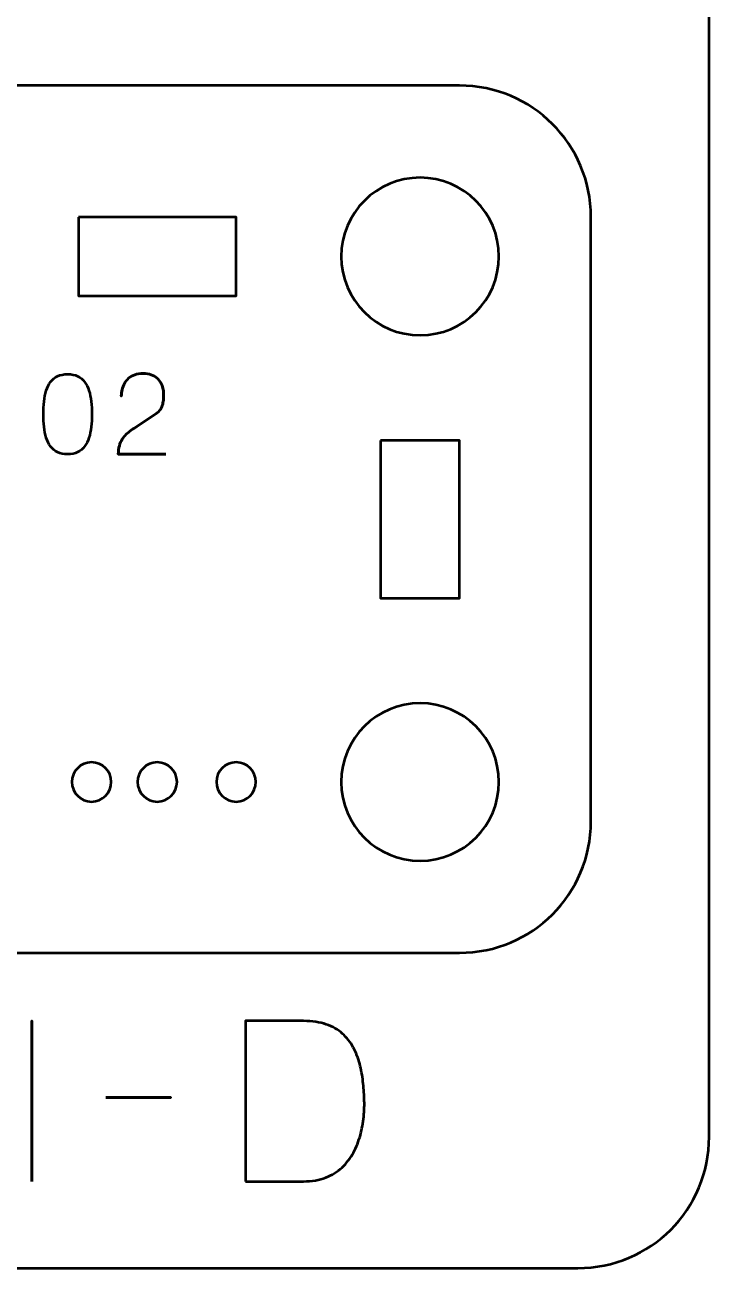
# Model space of a CAD drawing. Header units: centimetres. Extents: x -21 to 0, y -29.7 to 0.
# Drawn here: x -2.604 to 0, y -29.7 to -24.969 of the extents above; entities that cross this region are included whole.
import ezdxf

# ---------------------------------------------------------------- set-up
doc = ezdxf.new("R2010")
doc.units = ezdxf.units.CM
doc.header["$MEASUREMENT"] = 0
doc.layers.add('Layer 1', color=7, linetype='Continuous')

msp = doc.modelspace()

# ---------------------------------------------------------------- linework, layer by layer
at = {"layer": 'Layer 1', "color": 22, "lineweight": 53}
msp.add_open_spline([(-21.00003, -29.19995), (-21.00003, -29.19995), (-21.00003, -0.49992), (-21.00003, -0.49992), (-21.00003, -0.49992), (-21.00003, -0.22295), (-20.77694, 0.00004), (-20.49994, 0.00004), (-20.49994, 0.00004), (-20.49994, 0.00004), (-0.50008, 0.00004), (-0.50008, 0.00004), (-0.50008, 0.00004), (-0.22294, 0.00004), (0.00002, -0.22295), (0.00002, -0.49992), (0.00002, -0.49992), (0.00002, -0.49992), (0.00002, -29.19995), (0.00002, -29.19995), (0.00002, -29.19995), (0.00002, -29.47695), (-0.22294, -29.70004), (-0.50008, -29.70004), (-0.50008, -29.70004), (-0.50008, -29.70004), (-20.49994, -29.70004), (-20.49994, -29.70004), (-20.49994, -29.70004), (-20.77694, -29.70004), (-21.00003, -29.47695), (-21.00003, -29.19995)], degree=3, knots=[0, 0, 0, 0, 0.125, 0.125, 0.125, 0.125, 0.25, 0.25, 0.25, 0.25, 0.375, 0.375, 0.375, 0.375, 0.5, 0.5, 0.5, 0.5, 0.625, 0.625, 0.625, 0.625, 0.75, 0.75, 0.75, 0.75, 0.875, 0.875, 0.875, 0.875, 1, 1, 1, 1], dxfattribs=at)
at = {"layer": 'Layer 1', "color": 2, "lineweight": 53}
msp.add_open_spline([(-5.24994, -25.19997), (-5.24994, -25.19997), (-0.95007, -25.19997), (-0.95007, -25.19997), (-0.95007, -25.19997), (-0.67293, -25.19997), (-0.44997, -25.42306), (-0.44997, -25.70006), (-0.44997, -25.70006), (-0.44997, -25.70006), (-0.44997, -27.99993), (-0.44997, -27.99993), (-0.44997, -27.99993), (-0.44997, -28.27707), (-0.67293, -28.50003), (-0.95007, -28.50003), (-0.95007, -28.50003), (-0.95007, -28.50003), (-5.24994, -28.50003), (-5.24994, -28.50003), (-5.24994, -28.50003), (-5.52694, -28.50003), (-5.75003, -28.27707), (-5.75003, -27.99993), (-5.75003, -27.99993), (-5.75003, -27.99993), (-5.75003, -25.70006), (-5.75003, -25.70006), (-5.75003, -25.70006), (-5.75003, -25.42306), (-5.52694, -25.19997), (-5.24994, -25.19997)], degree=3, knots=[0, 0, 0, 0, 0.125, 0.125, 0.125, 0.125, 0.25, 0.25, 0.25, 0.25, 0.375, 0.375, 0.375, 0.375, 0.5, 0.5, 0.5, 0.5, 0.625, 0.625, 0.625, 0.625, 0.75, 0.75, 0.75, 0.75, 0.875, 0.875, 0.875, 0.875, 1, 1, 1, 1], dxfattribs=at)
at = {"layer": 'Layer 1', "lineweight": 53}
for points in [[(-0.8, -25.85), (-0.8, -26.01577), (-0.93433, -26.15), (-1.1, -26.15), (-1.1, -26.15), (-1.26563, -26.15), (-1.4, -26.01577), (-1.4, -25.85), (-1.4, -25.85), (-1.4, -25.68433), (-1.26563, -25.54999), (-1.1, -25.54999), (-1.1, -25.54999), (-0.93433, -25.54999), (-0.8, -25.68433), (-0.8, -25.85)], [(-2.40002, -25.70006), (-2.40002, -25.70006), (-1.80002, -25.70006), (-1.80002, -25.70006), (-1.80002, -25.70006), (-1.80002, -25.70006), (-1.80002, -26.00007), (-1.80002, -26.00007), (-1.80002, -26.00007), (-1.80002, -26.00007), (-2.40002, -26.00007), (-2.40002, -26.00007), (-2.40002, -26.00007), (-2.40002, -26.00007), (-2.40002, -25.70006), (-2.40002, -25.70006)], [(-1.25007, -26.55001), (-1.25007, -26.55001), (-0.95007, -26.55001), (-0.95007, -26.55001), (-0.95007, -26.55001), (-0.95007, -26.55001), (-0.95007, -27.15002), (-0.95007, -27.15002), (-0.95007, -27.15002), (-0.95007, -27.15002), (-1.25007, -27.15002), (-1.25007, -27.15002), (-1.25007, -27.15002), (-1.25007, -27.15002), (-1.25007, -26.55001), (-1.25007, -26.55001)], [(-0.8, -27.85007), (-0.8, -28.0157), (-0.93433, -28.15007), (-1.1, -28.15007), (-1.1, -28.15007), (-1.26563, -28.15007), (-1.4, -28.0157), (-1.4, -27.85007), (-1.4, -27.85007), (-1.4, -27.6843), (-1.26563, -27.55007), (-1.1, -27.55007), (-1.1, -27.55007), (-0.93433, -27.55007), (-0.8, -27.6843), (-0.8, -27.85007)]]:
    msp.add_open_spline(points, degree=3, knots=[0, 0, 0, 0, 0.25, 0.25, 0.25, 0.25, 0.5, 0.5, 0.5, 0.5, 0.75, 0.75, 0.75, 0.75, 1, 1, 1, 1], dxfattribs=at)
at = {"layer": 'Layer 1', "color": 30, "lineweight": 53}
for points, knots in [([(-2.44133, -26.60282), (-2.42652, -26.60275), (-2.41375, -26.60014), (-2.40309, -26.59506), (-2.40309, -26.59506), (-2.39251, -26.58998), (-2.38369, -26.58271), (-2.37664, -26.57347), (-2.37664, -26.57347), (-2.36965, -26.56416), (-2.36415, -26.55315), (-2.36006, -26.54045), (-2.36006, -26.54045), (-2.35603, -26.52775), (-2.35314, -26.51385), (-2.35152, -26.49861), (-2.35152, -26.49861), (-2.34982, -26.48337), (-2.34898, -26.46735), (-2.34905, -26.45042), (-2.34905, -26.45042), (-2.34898, -26.43356), (-2.34982, -26.41754), (-2.35152, -26.40237), (-2.35152, -26.40237), (-2.35314, -26.3872), (-2.35603, -26.37323), (-2.36006, -26.36053), (-2.36006, -26.36053), (-2.36415, -26.3479), (-2.36965, -26.3369), (-2.37664, -26.32751), (-2.37664, -26.32751), (-2.38369, -26.3182), (-2.39251, -26.31093), (-2.40309, -26.30585), (-2.40309, -26.30585), (-2.41375, -26.3007), (-2.42652, -26.29809), (-2.44133, -26.29802), (-2.44133, -26.29802), (-2.45615, -26.29809), (-2.46892, -26.3007), (-2.47958, -26.30585), (-2.47958, -26.30585), (-2.49016, -26.31093), (-2.49898, -26.3182), (-2.50603, -26.32751), (-2.50603, -26.32751), (-2.51302, -26.3369), (-2.51852, -26.3479), (-2.52261, -26.36053), (-2.52261, -26.36053), (-2.52664, -26.37323), (-2.52953, -26.3872), (-2.53115, -26.40237), (-2.53115, -26.40237), (-2.53284, -26.41754), (-2.53369, -26.43356), (-2.53362, -26.45042), (-2.53362, -26.45042), (-2.53369, -26.46735), (-2.53284, -26.48337), (-2.53115, -26.49861), (-2.53115, -26.49861), (-2.52953, -26.51385), (-2.52664, -26.52775), (-2.52261, -26.54045), (-2.52261, -26.54045), (-2.51852, -26.55315), (-2.51302, -26.56416), (-2.50603, -26.57347), (-2.50603, -26.57347), (-2.49898, -26.58271), (-2.49016, -26.58998), (-2.47958, -26.59506), (-2.47958, -26.59506), (-2.46892, -26.60014), (-2.45615, -26.60275), (-2.44133, -26.60282)], [0, 0, 0, 0, 0.05, 0.05, 0.05, 0.05, 0.1, 0.1, 0.1, 0.1, 0.15, 0.15, 0.15, 0.15, 0.2, 0.2, 0.2, 0.2, 0.25, 0.25, 0.25, 0.25, 0.3, 0.3, 0.3, 0.3, 0.35, 0.35, 0.35, 0.35, 0.4, 0.4, 0.4, 0.4, 0.45, 0.45, 0.45, 0.45, 0.5, 0.5, 0.5, 0.5, 0.55, 0.55, 0.55, 0.55, 0.6, 0.6, 0.6, 0.6, 0.65, 0.65, 0.65, 0.65, 0.7, 0.7, 0.7, 0.7, 0.75, 0.75, 0.75, 0.75, 0.8, 0.8, 0.8, 0.8, 0.85, 0.85, 0.85, 0.85, 0.9, 0.9, 0.9, 0.9, 0.95, 0.95, 0.95, 0.95, 1, 1, 1, 1]), ([(-2.44133, -26.60282), (-2.42652, -26.60275), (-2.41375, -26.60014), (-2.40309, -26.59506), (-2.40309, -26.59506), (-2.39251, -26.58998), (-2.38369, -26.58271), (-2.37664, -26.57347), (-2.37664, -26.57347), (-2.36965, -26.56416), (-2.36415, -26.55315), (-2.36006, -26.54045), (-2.36006, -26.54045), (-2.35603, -26.52775), (-2.35314, -26.51385), (-2.35152, -26.49861), (-2.35152, -26.49861), (-2.34982, -26.48337), (-2.34898, -26.46735), (-2.34905, -26.45042), (-2.34905, -26.45042), (-2.34898, -26.43356), (-2.34982, -26.41754), (-2.35152, -26.40237), (-2.35152, -26.40237), (-2.35314, -26.3872), (-2.35603, -26.37323), (-2.36006, -26.36053), (-2.36006, -26.36053), (-2.36415, -26.3479), (-2.36965, -26.3369), (-2.37664, -26.32751), (-2.37664, -26.32751), (-2.38369, -26.3182), (-2.39251, -26.31093), (-2.40309, -26.30585), (-2.40309, -26.30585), (-2.41375, -26.3007), (-2.42652, -26.29809), (-2.44133, -26.29802), (-2.44133, -26.29802), (-2.45615, -26.29809), (-2.46892, -26.3007), (-2.47958, -26.30585), (-2.47958, -26.30585), (-2.49016, -26.31093), (-2.49898, -26.3182), (-2.50603, -26.32751), (-2.50603, -26.32751), (-2.51302, -26.3369), (-2.51852, -26.3479), (-2.52261, -26.36053), (-2.52261, -26.36053), (-2.52664, -26.37323), (-2.52953, -26.3872), (-2.53115, -26.40237), (-2.53115, -26.40237), (-2.53284, -26.41754), (-2.53369, -26.43356), (-2.53362, -26.45042), (-2.53362, -26.45042), (-2.53369, -26.46735), (-2.53284, -26.48337), (-2.53115, -26.49861), (-2.53115, -26.49861), (-2.52953, -26.51385), (-2.52664, -26.52775), (-2.52261, -26.54045), (-2.52261, -26.54045), (-2.51852, -26.55315), (-2.51302, -26.56416), (-2.50603, -26.57347), (-2.50603, -26.57347), (-2.49898, -26.58271), (-2.49016, -26.58998), (-2.47958, -26.59506), (-2.47958, -26.59506), (-2.46892, -26.60014), (-2.45615, -26.60275), (-2.44133, -26.60282)], [0, 0, 0, 0, 0.05, 0.05, 0.05, 0.05, 0.1, 0.1, 0.1, 0.1, 0.15, 0.15, 0.15, 0.15, 0.2, 0.2, 0.2, 0.2, 0.25, 0.25, 0.25, 0.25, 0.3, 0.3, 0.3, 0.3, 0.35, 0.35, 0.35, 0.35, 0.4, 0.4, 0.4, 0.4, 0.45, 0.45, 0.45, 0.45, 0.5, 0.5, 0.5, 0.5, 0.55, 0.55, 0.55, 0.55, 0.6, 0.6, 0.6, 0.6, 0.65, 0.65, 0.65, 0.65, 0.7, 0.7, 0.7, 0.7, 0.75, 0.75, 0.75, 0.75, 0.8, 0.8, 0.8, 0.8, 0.85, 0.85, 0.85, 0.85, 0.9, 0.9, 0.9, 0.9, 0.95, 0.95, 0.95, 0.95, 1, 1, 1, 1]), ([(-2.06711, -26.60282), (-2.06711, -26.60282), (-2.24872, -26.60282), (-2.24872, -26.60282), (-2.24872, -26.60282), (-2.24837, -26.59054), (-2.24682, -26.57968), (-2.2442, -26.57036), (-2.2442, -26.57036), (-2.24152, -26.56105), (-2.23793, -26.55287), (-2.23348, -26.54581), (-2.23348, -26.54581), (-2.22896, -26.53876), (-2.22381, -26.53248), (-2.21796, -26.52697), (-2.21796, -26.52697), (-2.2121, -26.5214), (-2.20582, -26.51632), (-2.19905, -26.51152), (-2.19905, -26.51152), (-2.19228, -26.50679), (-2.18529, -26.50207), (-2.17802, -26.49741), (-2.17802, -26.49741), (-2.17802, -26.49741), (-2.10563, -26.44915), (-2.10563, -26.44915), (-2.10563, -26.44915), (-2.09823, -26.44393), (-2.09244, -26.43822), (-2.08835, -26.43208), (-2.08835, -26.43208), (-2.08419, -26.42594), (-2.08129, -26.41945), (-2.07953, -26.4126), (-2.07953, -26.4126), (-2.07784, -26.40583), (-2.07678, -26.39885), (-2.07643, -26.39179), (-2.07643, -26.39179), (-2.07607, -26.38466), (-2.07593, -26.37754), (-2.076, -26.37041), (-2.076, -26.37041), (-2.076, -26.36456), (-2.07678, -26.35828), (-2.07833, -26.3515), (-2.07833, -26.3515), (-2.07995, -26.3448), (-2.08249, -26.3381), (-2.08609, -26.33147), (-2.08609, -26.33147), (-2.08969, -26.32483), (-2.09449, -26.31877), (-2.10048, -26.31326), (-2.10048, -26.31326), (-2.10648, -26.30783), (-2.11389, -26.30346), (-2.12271, -26.30014), (-2.12271, -26.30014), (-2.13153, -26.29682), (-2.1419, -26.29513), (-2.15389, -26.29506), (-2.15389, -26.29506), (-2.16596, -26.29513), (-2.17661, -26.29682), (-2.18579, -26.30007), (-2.18579, -26.30007), (-2.19496, -26.30331), (-2.20279, -26.30783), (-2.20928, -26.31354), (-2.20928, -26.31354), (-2.21577, -26.31926), (-2.22099, -26.32589), (-2.22508, -26.3333), (-2.22508, -26.3333), (-2.22918, -26.34071), (-2.23214, -26.34861), (-2.23404, -26.35694), (-2.23404, -26.35694), (-2.23595, -26.36526), (-2.23687, -26.37373), (-2.23687, -26.38227), (-2.23687, -26.38227), (-2.23687, -26.37373), (-2.23595, -26.36526), (-2.23404, -26.35694), (-2.23404, -26.35694), (-2.23214, -26.34861), (-2.22918, -26.34071), (-2.22508, -26.3333), (-2.22508, -26.3333), (-2.22099, -26.32589), (-2.21577, -26.31926), (-2.20928, -26.31354), (-2.20928, -26.31354), (-2.20279, -26.30783), (-2.19496, -26.30331), (-2.18579, -26.30007), (-2.18579, -26.30007), (-2.17661, -26.29682), (-2.16596, -26.29513), (-2.15389, -26.29506), (-2.15389, -26.29506), (-2.1419, -26.29513), (-2.13153, -26.29682), (-2.12271, -26.30014), (-2.12271, -26.30014), (-2.11389, -26.30346), (-2.10648, -26.30783), (-2.10048, -26.31326), (-2.10048, -26.31326), (-2.09449, -26.31877), (-2.08969, -26.32483), (-2.08609, -26.33147), (-2.08609, -26.33147), (-2.08249, -26.3381), (-2.07995, -26.3448), (-2.07833, -26.3515), (-2.07833, -26.3515), (-2.07678, -26.35828), (-2.076, -26.36456), (-2.076, -26.37041), (-2.076, -26.37041), (-2.07593, -26.37754), (-2.07607, -26.38466), (-2.07643, -26.39179), (-2.07643, -26.39179), (-2.07678, -26.39885), (-2.07784, -26.40583), (-2.07953, -26.4126), (-2.07953, -26.4126), (-2.08129, -26.41945), (-2.08419, -26.42594), (-2.08835, -26.43208), (-2.08835, -26.43208), (-2.09244, -26.43822), (-2.09823, -26.44393), (-2.10563, -26.44915), (-2.10563, -26.44915), (-2.10563, -26.44915), (-2.17802, -26.49741), (-2.17802, -26.49741), (-2.17802, -26.49741), (-2.18529, -26.50207), (-2.19228, -26.50679), (-2.19905, -26.51152), (-2.19905, -26.51152), (-2.20582, -26.51632), (-2.2121, -26.5214), (-2.21796, -26.52697), (-2.21796, -26.52697), (-2.22381, -26.53248), (-2.22896, -26.53876), (-2.23348, -26.54581), (-2.23348, -26.54581), (-2.23793, -26.55287), (-2.24152, -26.56105), (-2.2442, -26.57036), (-2.2442, -26.57036), (-2.24682, -26.57968), (-2.24837, -26.59054), (-2.24872, -26.60282), (-2.24872, -26.60282), (-2.24872, -26.60282), (-2.06711, -26.60282), (-2.06711, -26.60282)], [0, 0, 0, 0, 0.0238095, 0.0238095, 0.0238095, 0.0238095, 0.047619, 0.047619, 0.047619, 0.047619, 0.0714286, 0.0714286, 0.0714286, 0.0714286, 0.0952381, 0.0952381, 0.0952381, 0.0952381, 0.1190476, 0.1190476, 0.1190476, 0.1190476, 0.1428571, 0.1428571, 0.1428571, 0.1428571, 0.1666667, 0.1666667, 0.1666667, 0.1666667, 0.1904762, 0.1904762, 0.1904762, 0.1904762, 0.2142857, 0.2142857, 0.2142857, 0.2142857, 0.2380952, 0.2380952, 0.2380952, 0.2380952, 0.2619048, 0.2619048, 0.2619048, 0.2619048, 0.2857143, 0.2857143, 0.2857143, 0.2857143, 0.3095238, 0.3095238, 0.3095238, 0.3095238, 0.3333333, 0.3333333, 0.3333333, 0.3333333, 0.3571429, 0.3571429, 0.3571429, 0.3571429, 0.3809524, 0.3809524, 0.3809524, 0.3809524, 0.4047619, 0.4047619, 0.4047619, 0.4047619, 0.4285714, 0.4285714, 0.4285714, 0.4285714, 0.452381, 0.452381, 0.452381, 0.452381, 0.4761905, 0.4761905, 0.4761905, 0.4761905, 0.5, 0.5, 0.5, 0.5, 0.5238095, 0.5238095, 0.5238095, 0.5238095, 0.547619, 0.547619, 0.547619, 0.547619, 0.5714286, 0.5714286, 0.5714286, 0.5714286, 0.5952381, 0.5952381, 0.5952381, 0.5952381, 0.6190476, 0.6190476, 0.6190476, 0.6190476, 0.6428571, 0.6428571, 0.6428571, 0.6428571, 0.6666667, 0.6666667, 0.6666667, 0.6666667, 0.6904762, 0.6904762, 0.6904762, 0.6904762, 0.7142857, 0.7142857, 0.7142857, 0.7142857, 0.7380952, 0.7380952, 0.7380952, 0.7380952, 0.7619048, 0.7619048, 0.7619048, 0.7619048, 0.7857143, 0.7857143, 0.7857143, 0.7857143, 0.8095238, 0.8095238, 0.8095238, 0.8095238, 0.8333333, 0.8333333, 0.8333333, 0.8333333, 0.8571429, 0.8571429, 0.8571429, 0.8571429, 0.8809524, 0.8809524, 0.8809524, 0.8809524, 0.9047619, 0.9047619, 0.9047619, 0.9047619, 0.9285714, 0.9285714, 0.9285714, 0.9285714, 0.952381, 0.952381, 0.952381, 0.952381, 0.9761905, 0.9761905, 0.9761905, 0.9761905, 1, 1, 1, 1]), ([(-2.57738, -29.36992), (-2.57738, -29.36992), (-2.57738, -28.75947), (-2.57738, -28.75947), (-2.57738, -28.75947), (-2.57738, -28.75947), (-2.57738, -29.36992), (-2.57738, -29.36992)], [0, 0, 0, 0, 0.5, 0.5, 0.5, 0.5, 1, 1, 1, 1]), ([(-1.76373, -29.36992), (-1.76373, -29.36992), (-1.76373, -28.75947), (-1.76373, -28.75947), (-1.76373, -28.75947), (-1.76373, -28.75947), (-1.5436, -28.75947), (-1.5436, -28.75947), (-1.5436, -28.75947), (-1.51015, -28.75961), (-1.48122, -28.76399), (-1.45681, -28.77259), (-1.45681, -28.77259), (-1.43254, -28.7812), (-1.41194, -28.79306), (-1.39529, -28.80801), (-1.39529, -28.80801), (-1.37849, -28.82311), (-1.36495, -28.84047), (-1.35436, -28.85994), (-1.35436, -28.85994), (-1.34378, -28.87956), (-1.3356, -28.90044), (-1.32981, -28.9226), (-1.32981, -28.9226), (-1.32403, -28.94461), (-1.31993, -28.96705), (-1.31739, -28.98977), (-1.31739, -28.98977), (-1.31485, -29.01248), (-1.31316, -29.0345), (-1.31245, -29.05581), (-1.31245, -29.05581), (-1.31147, -29.07711), (-1.31217, -29.09955), (-1.31443, -29.12312), (-1.31443, -29.12312), (-1.31669, -29.14668), (-1.32092, -29.17025), (-1.32727, -29.19367), (-1.32727, -29.19367), (-1.33348, -29.2171), (-1.34237, -29.23939), (-1.3538, -29.26042), (-1.3538, -29.26042), (-1.36509, -29.28158), (-1.37948, -29.30035), (-1.3967, -29.31672), (-1.3967, -29.31672), (-1.41405, -29.33309), (-1.4348, -29.34607), (-1.45907, -29.35553), (-1.45907, -29.35553), (-1.48334, -29.36498), (-1.51156, -29.36978), (-1.5436, -29.36992), (-1.5436, -29.36992), (-1.5436, -29.36992), (-1.76373, -29.36992), (-1.76373, -29.36992)], [0, 0, 0, 0, 0.0666667, 0.0666667, 0.0666667, 0.0666667, 0.1333333, 0.1333333, 0.1333333, 0.1333333, 0.2, 0.2, 0.2, 0.2, 0.2666667, 0.2666667, 0.2666667, 0.2666667, 0.3333333, 0.3333333, 0.3333333, 0.3333333, 0.4, 0.4, 0.4, 0.4, 0.4666667, 0.4666667, 0.4666667, 0.4666667, 0.5333333, 0.5333333, 0.5333333, 0.5333333, 0.6, 0.6, 0.6, 0.6, 0.6666667, 0.6666667, 0.6666667, 0.6666667, 0.7333333, 0.7333333, 0.7333333, 0.7333333, 0.8, 0.8, 0.8, 0.8, 0.8666667, 0.8666667, 0.8666667, 0.8666667, 0.9333333, 0.9333333, 0.9333333, 0.9333333, 1, 1, 1, 1]), ([(-1.76373, -29.36992), (-1.76373, -29.36992), (-1.76373, -28.75947), (-1.76373, -28.75947), (-1.76373, -28.75947), (-1.76373, -28.75947), (-1.5436, -28.75947), (-1.5436, -28.75947), (-1.5436, -28.75947), (-1.51015, -28.75961), (-1.48122, -28.76399), (-1.45681, -28.77259), (-1.45681, -28.77259), (-1.43254, -28.7812), (-1.41194, -28.79306), (-1.39529, -28.80801), (-1.39529, -28.80801), (-1.37849, -28.82311), (-1.36495, -28.84047), (-1.35436, -28.85994), (-1.35436, -28.85994), (-1.34378, -28.87956), (-1.3356, -28.90044), (-1.32981, -28.9226), (-1.32981, -28.9226), (-1.32403, -28.94461), (-1.31993, -28.96705), (-1.31739, -28.98977), (-1.31739, -28.98977), (-1.31485, -29.01248), (-1.31316, -29.0345), (-1.31245, -29.05581), (-1.31245, -29.05581), (-1.31147, -29.07711), (-1.31217, -29.09955), (-1.31443, -29.12312), (-1.31443, -29.12312), (-1.31669, -29.14668), (-1.32092, -29.17025), (-1.32727, -29.19367), (-1.32727, -29.19367), (-1.33348, -29.2171), (-1.34237, -29.23939), (-1.3538, -29.26042), (-1.3538, -29.26042), (-1.36509, -29.28158), (-1.37948, -29.30035), (-1.3967, -29.31672), (-1.3967, -29.31672), (-1.41405, -29.33309), (-1.4348, -29.34607), (-1.45907, -29.35553), (-1.45907, -29.35553), (-1.48334, -29.36498), (-1.51156, -29.36978), (-1.5436, -29.36992), (-1.5436, -29.36992), (-1.5436, -29.36992), (-1.76373, -29.36992), (-1.76373, -29.36992)], [0, 0, 0, 0, 0.0666667, 0.0666667, 0.0666667, 0.0666667, 0.1333333, 0.1333333, 0.1333333, 0.1333333, 0.2, 0.2, 0.2, 0.2, 0.2666667, 0.2666667, 0.2666667, 0.2666667, 0.3333333, 0.3333333, 0.3333333, 0.3333333, 0.4, 0.4, 0.4, 0.4, 0.4666667, 0.4666667, 0.4666667, 0.4666667, 0.5333333, 0.5333333, 0.5333333, 0.5333333, 0.6, 0.6, 0.6, 0.6, 0.6666667, 0.6666667, 0.6666667, 0.6666667, 0.7333333, 0.7333333, 0.7333333, 0.7333333, 0.8, 0.8, 0.8, 0.8, 0.8666667, 0.8666667, 0.8666667, 0.8666667, 0.9333333, 0.9333333, 0.9333333, 0.9333333, 1, 1, 1, 1]), ([(-2.29544, -29.05073), (-2.29544, -29.05073), (-2.04906, -29.05073), (-2.04906, -29.05073), (-2.04906, -29.05073), (-2.04906, -29.05073), (-2.29544, -29.05073), (-2.29544, -29.05073)], [0, 0, 0, 0, 0.5, 0.5, 0.5, 0.5, 1, 1, 1, 1])]:
    msp.add_open_spline(points, degree=3, knots=knots, dxfattribs=at)
at = {"layer": 'Layer 1', "color": 250, "lineweight": 53}
for points in [[(-2.35, -27.925), (-2.3914, -27.925), (-2.425, -27.89141), (-2.425, -27.85), (-2.425, -27.85), (-2.425, -27.8086), (-2.3914, -27.775), (-2.35, -27.775), (-2.35, -27.775), (-2.30859, -27.775), (-2.275, -27.8086), (-2.275, -27.85), (-2.275, -27.85), (-2.275, -27.89141), (-2.30859, -27.925), (-2.35, -27.925)], [(-2.1, -27.925), (-2.1414, -27.925), (-2.175, -27.89141), (-2.175, -27.85), (-2.175, -27.85), (-2.175, -27.8086), (-2.1414, -27.775), (-2.1, -27.775), (-2.1, -27.775), (-2.05859, -27.775), (-2.025, -27.8086), (-2.025, -27.85), (-2.025, -27.85), (-2.025, -27.89141), (-2.05859, -27.925), (-2.1, -27.925)], [(-1.8, -27.925), (-1.8414, -27.925), (-1.875, -27.89141), (-1.875, -27.85), (-1.875, -27.85), (-1.875, -27.8086), (-1.8414, -27.775), (-1.8, -27.775), (-1.8, -27.775), (-1.75859, -27.775), (-1.725, -27.8086), (-1.725, -27.85), (-1.725, -27.85), (-1.725, -27.89141), (-1.75859, -27.925), (-1.8, -27.925)]]:
    msp.add_open_spline(points, degree=3, knots=[0, 0, 0, 0, 0.25, 0.25, 0.25, 0.25, 0.5, 0.5, 0.5, 0.5, 0.75, 0.75, 0.75, 0.75, 1, 1, 1, 1], dxfattribs=at)

doc.saveas('drawing.dxf')
